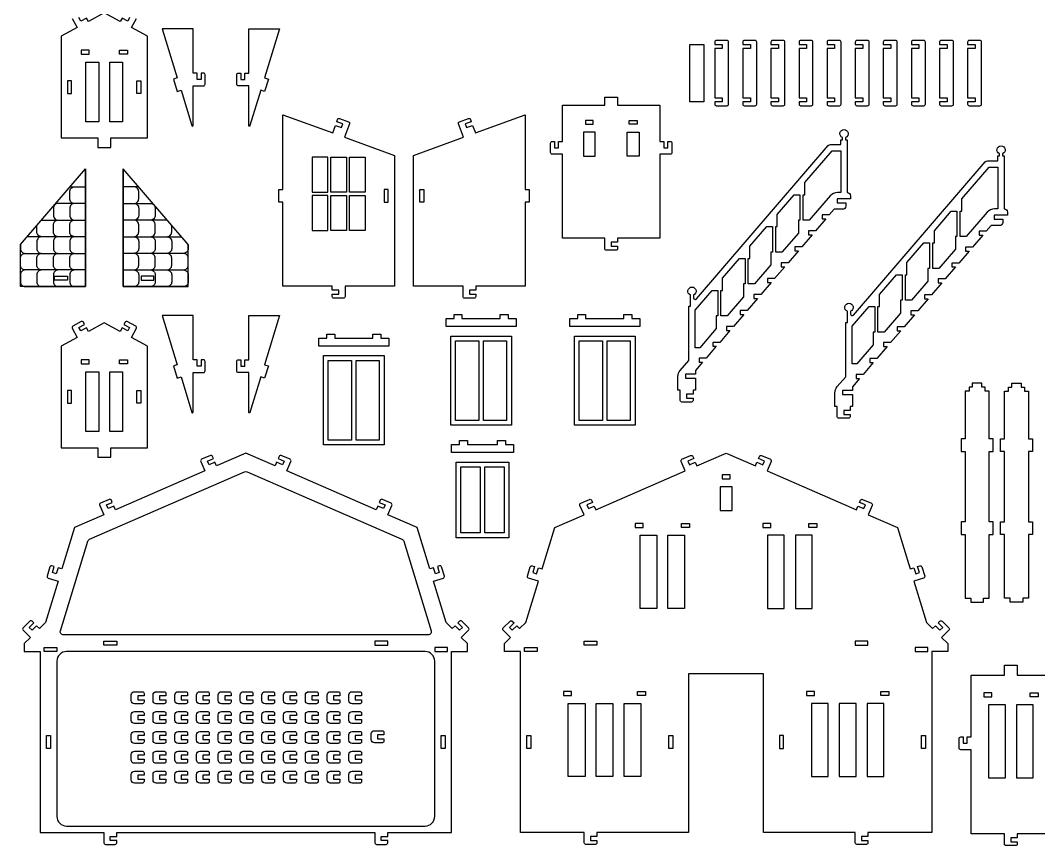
# Model space of a CAD drawing. Extents: x 54.9 to 151.6, y 1985.7 to 2067.1.
# Drawn here: x 54.9 to 118.7, y 1985.7 to 2037.5 of the extents above; entities that cross this region are included whole.
import ezdxf

# ---------------------------------------------------------------- set-up
doc = ezdxf.new("R2010")
doc.units = 0
doc.header["$MEASUREMENT"] = 0
doc.layers.add('LAYER1', color=18, linetype='CONTINUOUS')

msp = doc.modelspace()

# ---------------------------------------------------------------- linework, layer by layer
at = {"layer": 'LAYER1'}
for points in [[(61.713, 2037.658), (61.594, 2037.438), (61.242, 2037.628), (61.123, 2037.408), (60.125, 2037.947), (59.127, 2037.408), (59.008, 2037.628), (58.656, 2037.438), (58.537, 2037.658)], [(58.942, 2020.77), (54.86, 2020.77), (54.86, 2023.407), (58.942, 2028.164), (58.94, 2020.77)], [(58.942, 2020.77), (58.942, 2028.164)], [(61.308, 2020.77), (61.308, 2028.164)], [(61.308, 2020.77), (65.39, 2020.77), (65.39, 2023.407), (61.308, 2028.164), (61.309, 2020.77)], [(57.97, 2027.032), (58.265, 2027.032)], [(62.279, 2027.032), (61.985, 2027.032)], [(57.23, 2025.988), (57.075, 2025.988)], [(57.23, 2025.988), (57.075, 2025.988)], [(63.02, 2025.988), (63.175, 2025.988)], [(63.02, 2025.988), (63.175, 2025.988)], [(56.18, 2024.945), (56.195, 2024.945)], [(56.18, 2024.945), (56.195, 2024.945)], [(64.07, 2024.945), (64.055, 2024.945)], [(64.07, 2024.945), (64.055, 2024.945)], [(56.195, 2023.901), (55.284, 2023.901)], [(56.195, 2023.901), (55.284, 2023.901)], [(64.055, 2023.901), (64.966, 2023.901)], [(64.055, 2023.901), (64.966, 2023.901)]]:
    msp.add_lwpolyline(points, dxfattribs=at)
for points in [[(58.114, 2037.6), (58.423, 2037.028), (57.425, 2036.488), (57.425, 2030.102), (59.725, 2030.102), (59.725, 2029.502), (60.525, 2029.502), (60.525, 2030.102), (62.825, 2030.102), (62.825, 2036.488), (61.827, 2037.028), (62.136, 2037.6, 0.414214)], [(58.942, 2025.988), (58.265, 2025.988, -0.414214), (57.965, 2026.288), (57.965, 2026.732, -0.414214), (58.265, 2027.032), (58.942, 2027.032)], [(61.308, 2025.988), (61.985, 2025.988, 0.414214), (62.285, 2026.288), (62.285, 2026.732, 0.414214), (61.985, 2027.032), (61.308, 2027.032)], [(58.265, 2025.988), (57.23, 2025.988, 0.414214), (56.93, 2025.688), (56.93, 2025.245, 0.414214), (57.23, 2024.945), (58.265, 2024.945)], [(58.265, 2025.988), (57.23, 2025.988, -0.112166), (57.1, 2026.018)], [(58.942, 2025.988), (58.265, 2025.988, 0.414214), (57.965, 2025.688), (57.965, 2025.245, 0.414214), (58.265, 2024.945), (58.941, 2024.945)], [(61.308, 2025.988), (61.985, 2025.988, -0.414214), (62.285, 2025.688), (62.285, 2025.245, -0.414214), (61.985, 2024.945), (61.309, 2024.945)], [(61.985, 2025.988), (63.02, 2025.988, 0.112166), (63.15, 2026.018)], [(61.985, 2025.988), (63.02, 2025.988, -0.414214), (63.32, 2025.688), (63.32, 2025.245, -0.414214), (63.02, 2024.945), (61.985, 2024.945)], [(57.23, 2023.901), (56.195, 2023.901, -0.414214), (55.895, 2024.201), (55.895, 2024.613)], [(56.179, 2024.944, -0.013073), (56.195, 2024.945), (57.23, 2024.945)], [(56.18, 2024.945, 0.012511), (56.195, 2024.945), (57.23, 2024.945)], [(58.265, 2023.901), (57.23, 2023.901, -0.414214), (56.93, 2024.201), (56.93, 2024.645, -0.414214), (57.23, 2024.945), (58.265, 2024.945)], [(58.941, 2023.901), (58.265, 2023.901, -0.414214), (57.965, 2024.201), (57.965, 2024.645, -0.414214), (58.265, 2024.945), (58.941, 2024.945)], [(61.309, 2023.901), (61.985, 2023.901, 0.414214), (62.285, 2024.201), (62.285, 2024.645, 0.414214), (61.985, 2024.945), (61.309, 2024.945)], [(61.985, 2023.901), (63.02, 2023.901, 0.414214), (63.32, 2024.201), (63.32, 2024.645, 0.414214), (63.02, 2024.945), (61.985, 2024.945)], [(64.071, 2024.944, 0.013073), (64.055, 2024.945), (63.02, 2024.945)], [(64.07, 2024.945, -0.012511), (64.055, 2024.945), (63.02, 2024.945)], [(63.02, 2023.901), (64.055, 2023.901, 0.414214), (64.355, 2024.201), (64.355, 2024.613)], [(57.23, 2023.901), (56.195, 2023.901, 0.414214), (55.895, 2023.601), (55.895, 2023.157, 0.414214), (56.195, 2022.857), (57.23, 2022.857)], [(58.265, 2023.901), (57.23, 2023.901, 0.414214), (56.93, 2023.601), (56.93, 2023.157, 0.414214), (57.23, 2022.857), (58.265, 2022.857)], [(58.941, 2023.901), (58.265, 2023.901, 0.414214), (57.965, 2023.601), (57.965, 2023.157, 0.414214), (58.265, 2022.857), (58.941, 2022.857)], [(61.309, 2023.901), (61.985, 2023.901, -0.414214), (62.285, 2023.601), (62.285, 2023.157, -0.414214), (61.985, 2022.857), (61.309, 2022.857)], [(61.985, 2023.901), (63.02, 2023.901, -0.414214), (63.32, 2023.601), (63.32, 2023.157, -0.414214), (63.02, 2022.857), (61.985, 2022.857)], [(63.02, 2023.901), (64.055, 2023.901, -0.414214), (64.355, 2023.601), (64.355, 2023.157, -0.414214), (64.055, 2022.857), (63.02, 2022.857)], [(54.86, 2023.407), (54.86, 2023.157, 0.414214), (55.16, 2022.857), (56.195, 2022.857)], [(65.39, 2023.407), (65.39, 2023.157, -0.414214), (65.09, 2022.857), (64.055, 2022.857)], [(56.195, 2021.814), (55.16, 2021.814, -0.414214), (54.86, 2022.114), (54.86, 2022.557, -0.414214), (55.16, 2022.857), (56.195, 2022.857)], [(56.326, 2021.814), (56.195, 2021.814, -0.414214), (55.895, 2022.114), (55.895, 2022.557, -0.414214), (56.195, 2022.857), (57.23, 2022.857)], [(58.265, 2021.814), (57.23, 2021.814, -0.414214), (56.93, 2022.114), (56.93, 2022.557, -0.414214), (57.23, 2022.857), (58.265, 2022.857)], [(58.941, 2021.814), (58.265, 2021.814, -0.414214), (57.965, 2022.114), (57.965, 2022.557, -0.414214), (58.265, 2022.857), (58.941, 2022.857)], [(61.309, 2021.814), (61.985, 2021.814, 0.414214), (62.285, 2022.114), (62.285, 2022.557, 0.414214), (61.985, 2022.857), (61.309, 2022.857)], [(61.985, 2021.814), (63.02, 2021.814, 0.414214), (63.32, 2022.114), (63.32, 2022.557, 0.414214), (63.02, 2022.857), (61.985, 2022.857)], [(63.924, 2021.814), (64.055, 2021.814, 0.414214), (64.355, 2022.114), (64.355, 2022.557, 0.414214), (64.055, 2022.857), (63.02, 2022.857)], [(64.055, 2021.814), (65.09, 2021.814, 0.414214), (65.39, 2022.114), (65.39, 2022.557, 0.414214), (65.09, 2022.857), (64.055, 2022.857)], [(56.195, 2021.814), (55.16, 2021.814, 0.414214), (54.86, 2021.514), (54.86, 2021.07, 0.414214), (55.16, 2020.77), (56.195, 2020.77)], [(57.23, 2021.814), (56.195, 2021.814, 0.414214), (55.895, 2021.514), (55.895, 2021.07, 0.414214), (56.195, 2020.77), (57.23, 2020.77)], [(58.265, 2021.814), (57.23, 2021.814, 0.414214), (56.93, 2021.514), (56.93, 2021.07, 0.414214), (57.23, 2020.77), (58.265, 2020.77)], [(58.941, 2021.814), (58.265, 2021.814, 0.414214), (57.965, 2021.514), (57.965, 2021.07, 0.414214), (58.265, 2020.77), (58.94, 2020.77)], [(61.309, 2021.814), (61.985, 2021.814, -0.414214), (62.285, 2021.514), (62.285, 2021.07, -0.414214), (61.985, 2020.77), (61.309, 2020.77)], [(61.985, 2021.814), (63.02, 2021.814, -0.414214), (63.32, 2021.514), (63.32, 2021.07, -0.414214), (63.02, 2020.77), (61.985, 2020.77)], [(63.02, 2021.814), (64.055, 2021.814, -0.414214), (64.355, 2021.514), (64.355, 2021.07, -0.414214), (64.055, 2020.77), (63.02, 2020.77)], [(64.055, 2021.814), (65.09, 2021.814, -0.414214), (65.39, 2021.514), (65.39, 2021.07, -0.414214), (65.09, 2020.77), (64.055, 2020.77)], [(119.5, 1986.426), (117.4, 1986.426), (117.4, 1986.176), (117, 1986.176), (117, 1985.926), (117.4, 1985.926), (117.4, 1985.776, -0.414214), (117.3, 1985.676), (116.7, 1985.676, -0.414214), (116.6, 1985.776), (116.6, 1986.426), (114.5, 1986.426), (114.5, 1991.701), (113.85, 1991.701, -0.414214), (113.75, 1991.801), (113.75, 1992.401, -0.414214), (113.85, 1992.501), (114, 1992.501), (114, 1992.101), (114.25, 1992.101), (114.25, 1992.501), (114.5, 1992.501), (114.5, 1996.376), (116.6, 1996.376), (116.6, 1997.001), (117.4, 1997.001), (117.4, 1996.376), (119.5, 1996.376)]]:
    msp.add_lwpolyline(points, format="xyb", dxfattribs=at)
for points in [[(63.759, 2036.948), (64.703, 2033.867), (64.464, 2033.794), (64.699, 2033.029), (64.938, 2033.102), (65.621, 2030.875, 0.861326), (65.699, 2030.887), (65.699, 2033.377), (66.349, 2033.377, 0.414214), (66.449, 2033.477), (66.449, 2034.077, 0.414214), (66.349, 2034.177), (66.199, 2034.177), (66.199, 2033.777), (65.949, 2033.777), (65.949, 2034.177), (65.699, 2034.177), (65.699, 2036.948)], [(71.124, 2036.948), (70.179, 2033.867), (70.418, 2033.794), (70.184, 2033.029), (69.945, 2033.102), (69.262, 2030.875, -0.861326), (69.184, 2030.887), (69.184, 2033.377), (68.534, 2033.377, -0.414214), (68.434, 2033.477), (68.434, 2034.077, -0.414214), (68.534, 2034.177), (68.684, 2034.177), (68.684, 2033.777), (68.934, 2033.777), (68.934, 2034.177), (69.184, 2034.177), (69.184, 2036.948)], [(99.291, 2036.123, 0.414214), (99.191, 2036.223), (98.517, 2036.223, 0.414214), (98.417, 2036.123), (98.417, 2035.973), (98.891, 2035.973), (98.891, 2035.723), (98.417, 2035.723), (98.417, 2032.623), (98.891, 2032.623), (98.891, 2032.373), (98.417, 2032.373), (98.417, 2032.223, 0.414214), (98.517, 2032.123), (99.191, 2032.123, 0.414214), (99.291, 2032.223)], [(101.054, 2036.123, 0.414214), (100.954, 2036.223), (100.28, 2036.223, 0.414214), (100.18, 2036.123), (100.18, 2035.973), (100.654, 2035.973), (100.654, 2035.723), (100.18, 2035.723), (100.18, 2032.623), (100.654, 2032.623), (100.654, 2032.373), (100.18, 2032.373), (100.18, 2032.223, 0.414214), (100.28, 2032.123), (100.954, 2032.123, 0.414214), (101.054, 2032.223)], [(102.817, 2036.123, 0.414214), (102.717, 2036.223), (102.044, 2036.223, 0.414214), (101.944, 2036.123), (101.944, 2035.973), (102.417, 2035.973), (102.417, 2035.723), (101.944, 2035.723), (101.944, 2032.623), (102.417, 2032.623), (102.417, 2032.373), (101.944, 2032.373), (101.944, 2032.223, 0.414214), (102.044, 2032.123), (102.717, 2032.123, 0.414214), (102.817, 2032.223)], [(104.58, 2036.123, 0.414214), (104.48, 2036.223), (103.807, 2036.223, 0.414214), (103.707, 2036.123), (103.707, 2035.973), (104.18, 2035.973), (104.18, 2035.723), (103.707, 2035.723), (103.707, 2032.623), (104.18, 2032.623), (104.18, 2032.373), (103.707, 2032.373), (103.707, 2032.223, 0.414214), (103.807, 2032.123), (104.48, 2032.123, 0.414214), (104.58, 2032.223)], [(106.343, 2036.123, 0.414214), (106.243, 2036.223), (105.57, 2036.223, 0.414214), (105.47, 2036.123), (105.47, 2035.973), (105.943, 2035.973), (105.943, 2035.723), (105.47, 2035.723), (105.47, 2032.623), (105.943, 2032.623), (105.943, 2032.373), (105.47, 2032.373), (105.47, 2032.223, 0.414214), (105.57, 2032.123), (106.243, 2032.123, 0.414214), (106.343, 2032.223)], [(108.106, 2036.123, 0.414214), (108.006, 2036.223), (107.333, 2036.223, 0.414214), (107.233, 2036.123), (107.233, 2035.973), (107.706, 2035.973), (107.706, 2035.723), (107.233, 2035.723), (107.233, 2032.623), (107.706, 2032.623), (107.706, 2032.373), (107.233, 2032.373), (107.233, 2032.223, 0.414214), (107.333, 2032.123), (108.006, 2032.123, 0.414214), (108.106, 2032.223)], [(109.869, 2036.123, 0.414214), (109.769, 2036.223), (109.096, 2036.223, 0.414214), (108.996, 2036.123), (108.996, 2035.973), (109.469, 2035.973), (109.469, 2035.723), (108.996, 2035.723), (108.996, 2032.623), (109.469, 2032.623), (109.469, 2032.373), (108.996, 2032.373), (108.996, 2032.223, 0.414214), (109.096, 2032.123), (109.769, 2032.123, 0.414214), (109.869, 2032.223)], [(111.632, 2036.123, 0.414214), (111.532, 2036.223), (110.859, 2036.223, 0.414214), (110.759, 2036.123), (110.759, 2035.973), (111.232, 2035.973), (111.232, 2035.723), (110.759, 2035.723), (110.759, 2032.623), (111.232, 2032.623), (111.232, 2032.373), (110.759, 2032.373), (110.759, 2032.223, 0.414214), (110.859, 2032.123), (111.532, 2032.123, 0.414214), (111.632, 2032.223)], [(113.396, 2036.123, 0.414214), (113.296, 2036.223), (112.622, 2036.223, 0.414214), (112.522, 2036.123), (112.522, 2035.973), (112.996, 2035.973), (112.996, 2035.723), (112.522, 2035.723), (112.522, 2032.623), (112.996, 2032.623), (112.996, 2032.373), (112.522, 2032.373), (112.522, 2032.223, 0.414214), (112.622, 2032.123), (113.296, 2032.123, 0.414214), (113.396, 2032.223)], [(115.159, 2036.123, 0.414214), (115.059, 2036.223), (114.385, 2036.223, 0.414214), (114.285, 2036.123), (114.285, 2035.973), (114.759, 2035.973), (114.759, 2035.723), (114.285, 2035.723), (114.285, 2032.623), (114.759, 2032.623), (114.759, 2032.373), (114.285, 2032.373), (114.285, 2032.223, 0.414214), (114.385, 2032.123), (115.059, 2032.123, 0.414214), (115.159, 2032.223)], [(94.977, 2029.883), (95.227, 2029.883), (95.227, 2029.483), (95.477, 2029.483), (95.477, 2029.883), (95.627, 2029.883, -0.414214), (95.727, 2029.783), (95.727, 2029.183, -0.414214), (95.627, 2029.083), (94.977, 2029.083), (94.977, 2023.808), (92.327, 2023.808), (92.327, 2023.558), (91.927, 2023.558), (91.927, 2023.308), (92.327, 2023.308), (92.327, 2023.158, -0.414214), (92.227, 2023.058), (91.627, 2023.058, -0.414214), (91.527, 2023.158), (91.527, 2023.808), (88.877, 2023.808), (88.877, 2029.083), (88.227, 2029.083, -0.414214), (88.127, 2029.183), (88.127, 2029.783, -0.414214), (88.227, 2029.883), (88.377, 2029.883), (88.377, 2029.483), (88.627, 2029.483), (88.627, 2029.883), (88.877, 2029.883), (88.877, 2032.171), (91.527, 2032.171), (91.527, 2032.671), (92.327, 2032.671), (92.327, 2032.171), (94.977, 2032.171)], [(74.428, 2020.792), (71.328, 2020.792), (71.328, 2026.067), (71.078, 2026.067), (71.078, 2026.867), (71.328, 2026.867), (71.328, 2031.557), (74.452, 2030.42), (74.623, 2030.89), (74.999, 2030.753), (75.084, 2030.988), (74.709, 2031.124), (74.76, 2031.265, -0.414214), (74.888, 2031.325), (75.452, 2031.12, -0.414214), (75.512, 2030.992), (75.204, 2030.146), (78.328, 2029.009), (78.328, 2020.792), (75.228, 2020.792), (75.228, 2020.142, -0.414214), (75.128, 2020.042), (74.528, 2020.042, -0.414214), (74.428, 2020.142), (74.428, 2020.292), (74.828, 2020.292), (74.828, 2020.542), (74.428, 2020.542)], [(83.428, 2020.792), (83.428, 2020.542), (83.028, 2020.542), (83.028, 2020.292), (83.428, 2020.292), (83.428, 2020.142, -0.414214), (83.328, 2020.042), (82.728, 2020.042, -0.414214), (82.628, 2020.142), (82.628, 2020.792), (79.528, 2020.792), (79.528, 2029.009), (82.652, 2030.146), (82.344, 2030.992, -0.414214), (82.404, 2031.12), (82.968, 2031.325, -0.414214), (83.096, 2031.265), (83.147, 2031.124), (82.771, 2030.988), (82.857, 2030.753), (83.233, 2030.89), (83.404, 2030.42), (86.528, 2031.557), (86.528, 2026.867), (86.778, 2026.867), (86.778, 2026.067), (86.528, 2026.067), (86.528, 2020.792)], [(106.336, 2029.693), (106.336, 2029.993), (106.431, 2029.993), (106.431, 2030.131, -0.819804), (106.531, 2030.631, -0.819804), (106.631, 2030.131), (106.631, 2029.993), (106.736, 2029.993), (106.736, 2026.672, -0.414214), (106.936, 2026.472), (106.936, 2026.272), (106.095, 2026.272), (106.095, 2026.022), (106.636, 2026.022), (106.636, 2025.822, -0.414214), (106.436, 2025.622), (105.906, 2025.622), (105.605, 2025.272), (105.168, 2025.272), (105.168, 2025.022), (105.39, 2025.022), (104.746, 2024.272), (104.309, 2024.272), (104.309, 2024.022), (104.531, 2024.022), (103.887, 2023.272), (103.45, 2023.272), (103.45, 2023.022), (103.672, 2023.022), (103.028, 2022.272), (102.591, 2022.272), (102.591, 2022.022), (102.813, 2022.022), (102.169, 2021.272), (101.732, 2021.272), (101.732, 2021.022), (101.954, 2021.022), (101.31, 2020.272), (100.873, 2020.272), (100.873, 2020.022), (101.095, 2020.022), (100.451, 2019.272), (100.014, 2019.272), (100.014, 2019.022), (100.236, 2019.022), (99.592, 2018.272), (99.155, 2018.272), (99.155, 2018.022), (99.377, 2018.022), (98.732, 2017.272), (98.295, 2017.272), (98.295, 2017.022), (98.518, 2017.022), (97.873, 2016.272), (97.436, 2016.272), (97.436, 2016.022), (97.659, 2016.022), (97.215, 2015.506), (97.215, 2015.272), (96.577, 2015.272), (96.577, 2015.022), (97.203, 2015.022), (97.203, 2014.272), (97.058, 2014.272), (97.058, 2014.022), (96.658, 2014.022), (96.658, 2013.772), (97.058, 2013.772), (97.058, 2013.622, -0.414214), (96.958, 2013.522), (96.358, 2013.522, -0.414214), (96.258, 2013.622), (96.258, 2014.272), (96.112, 2014.272), (96.112, 2015.122, -0.179323), (96.257, 2015.513), (96.791, 2016.135), (96.791, 2019.535), (96.891, 2019.535), (96.891, 2020.242, -0.819804), (96.991, 2020.742, -0.819804), (97.091, 2020.242), (97.091, 2020.068, 0.695888), (97.267, 2020.003), (105.532, 2029.624, -0.21865), (105.684, 2029.693)], [(116.186, 2028.673), (116.186, 2028.973), (116.282, 2028.973), (116.282, 2029.111, -0.819804), (116.382, 2029.611, -0.819804), (116.482, 2029.111), (116.482, 2028.973), (116.586, 2028.973), (116.586, 2025.652, -0.414214), (116.786, 2025.452), (116.786, 2025.252), (115.945, 2025.252), (115.945, 2025.002), (116.486, 2025.002), (116.486, 2024.802, -0.414214), (116.286, 2024.602), (115.756, 2024.602), (115.455, 2024.252), (115.018, 2024.252), (115.018, 2024.002), (115.241, 2024.002), (114.596, 2023.252), (114.159, 2023.252), (114.159, 2023.002), (114.382, 2023.002), (113.737, 2022.252), (113.3, 2022.252), (113.3, 2022.002), (113.522, 2022.002), (112.878, 2021.252), (112.441, 2021.252), (112.441, 2021.002), (112.663, 2021.002), (112.019, 2020.252), (111.582, 2020.252), (111.582, 2020.002), (111.804, 2020.002), (111.16, 2019.252), (110.723, 2019.252), (110.723, 2019.002), (110.945, 2019.002), (110.301, 2018.252), (109.864, 2018.252), (109.864, 2018.002), (110.086, 2018.002), (109.442, 2017.252), (109.005, 2017.252), (109.005, 2017.002), (109.227, 2017.002), (108.583, 2016.252), (108.146, 2016.252), (108.146, 2016.002), (108.368, 2016.002), (107.724, 2015.252), (107.287, 2015.252), (107.287, 2015.002), (107.509, 2015.002), (107.065, 2014.485), (107.065, 2014.252), (106.427, 2014.252), (106.427, 2014.002), (107.054, 2014.002), (107.054, 2013.252), (106.908, 2013.252), (106.908, 2013.002), (106.508, 2013.002), (106.508, 2012.752), (106.908, 2012.752), (106.908, 2012.602, -0.414214), (106.808, 2012.502), (106.208, 2012.502, -0.414214), (106.108, 2012.602), (106.108, 2013.252), (105.962, 2013.252), (105.962, 2014.101, -0.179323), (106.107, 2014.492), (106.641, 2015.114), (106.641, 2018.514), (106.741, 2018.514), (106.741, 2019.221, -0.819804), (106.841, 2019.721, -0.819804), (106.941, 2019.221), (106.941, 2019.047, 0.695888), (107.117, 2018.982), (115.382, 2028.603, -0.21865), (115.534, 2028.673)], [(104.351, 2024.935), (103.964, 2024.935), (103.964, 2026.535), (104.064, 2026.535), (104.064, 2027.3), (105.776, 2029.293), (106.336, 2029.293), (106.336, 2026.672), (106.119, 2026.672, 0.21865), (105.664, 2026.463)], [(114.201, 2023.914), (113.814, 2023.914), (113.814, 2025.514), (113.914, 2025.514), (113.914, 2026.28), (115.626, 2028.273), (116.186, 2028.273), (116.186, 2025.652), (115.969, 2025.652, 0.21865), (115.514, 2025.443)], [(61.123, 2017.962), (60.125, 2018.501), (59.127, 2017.962), (59.008, 2018.181), (58.656, 2017.991), (58.537, 2018.211), (58.889, 2018.401), (58.818, 2018.533, 0.414214), (58.683, 2018.574), (58.155, 2018.289, 0.414214), (58.114, 2018.153), (58.423, 2017.581), (57.425, 2017.042), (57.425, 2010.655), (59.725, 2010.655), (59.725, 2010.055), (60.525, 2010.055), (60.525, 2010.655), (62.825, 2010.655), (62.825, 2017.042), (61.827, 2017.581), (62.136, 2018.153, 0.414214), (62.095, 2018.289), (61.567, 2018.574, 0.414214), (61.432, 2018.533), (61.361, 2018.401), (61.713, 2018.211), (61.594, 2017.991), (61.242, 2018.181), (61.123, 2017.961)], [(63.759, 2018.948), (64.703, 2015.867), (64.464, 2015.794), (64.699, 2015.029), (64.938, 2015.102), (65.621, 2012.875, 0.861326), (65.699, 2012.887), (65.699, 2015.377), (66.349, 2015.377, 0.414214), (66.449, 2015.477), (66.449, 2016.077, 0.414214), (66.349, 2016.177), (66.199, 2016.177), (66.199, 2015.777), (65.949, 2015.777), (65.949, 2016.177), (65.699, 2016.177), (65.699, 2018.948)], [(71.124, 2018.948), (70.179, 2015.867), (70.418, 2015.794), (70.184, 2015.029), (69.945, 2015.102), (69.262, 2012.875, -0.861326), (69.184, 2012.887), (69.184, 2015.377), (68.534, 2015.377, -0.414214), (68.434, 2015.477), (68.434, 2016.077, -0.414214), (68.534, 2016.177), (68.684, 2016.177), (68.684, 2015.777), (68.934, 2015.777), (68.934, 2016.177), (69.184, 2016.177), (69.184, 2018.948)], [(56.103, 1986.509), (60.103, 1986.509), (60.103, 1985.859, 0.414214), (60.203, 1985.759), (60.803, 1985.759, 0.414214), (60.903, 1985.859), (60.903, 1986.009), (60.503, 1986.009), (60.503, 1986.259), (60.903, 1986.259), (60.903, 1986.509), (77.103, 1986.509), (77.103, 1985.859, 0.414214), (77.203, 1985.759), (77.803, 1985.759, 0.414214), (77.903, 1985.859), (77.903, 1986.009), (77.503, 1986.009), (77.503, 1986.259), (77.903, 1986.259), (77.903, 1986.509), (81.903, 1986.509), (81.903, 1997.859), (82.903, 1997.859), (82.903, 1998.359), (82.519, 1998.743), (82.979, 1999.202, 0.414214), (82.979, 1999.344), (82.555, 1999.768, 0.414214), (82.413, 1999.768), (82.307, 1999.662), (82.59, 1999.379), (82.413, 1999.202), (82.13, 1999.485), (81.953, 1999.308), (81.57, 1999.692), (80.775, 2002.286), (81.396, 2002.477, 0.414214), (81.462, 2002.602), (81.286, 2003.175, 0.414214), (81.162, 2003.242), (81.018, 2003.198), (81.135, 2002.815), (80.896, 2002.742), (80.779, 2003.125), (80.54, 2003.051), (79.745, 2005.646), (77.911, 2006.443), (78.17, 2007.04, 0.414214), (78.118, 2007.171), (77.568, 2007.41, 0.414214), (77.436, 2007.359), (77.376, 2007.221), (77.743, 2007.062), (77.644, 2006.832), (77.277, 2006.992), (77.177, 2006.763), (71.57, 2009.201), (71.83, 2009.797, 0.414214), (71.778, 2009.929), (71.228, 2010.168, 0.414214), (71.096, 2010.116), (71.036, 2009.979), (71.403, 2009.819), (71.303, 2009.59), (70.936, 2009.749), (70.837, 2009.52), (69.003, 2010.318), (67.169, 2009.52), (67.069, 2009.749), (66.702, 2009.59), (66.602, 2009.819), (66.969, 2009.979), (66.909, 2010.116, 0.414214), (66.778, 2010.168), (66.228, 2009.929, 0.414214), (66.176, 2009.797), (66.435, 2009.201), (60.828, 2006.763), (60.729, 2006.992), (60.362, 2006.832), (60.262, 2007.062), (60.629, 2007.221), (60.569, 2007.359, 0.414214), (60.437, 2007.41), (59.887, 2007.171, 0.414214), (59.835, 2007.04), (60.095, 2006.443), (58.261, 2005.646), (57.465, 2003.051), (57.226, 2003.125), (57.109, 2002.742), (56.87, 2002.815), (56.987, 2003.198), (56.844, 2003.242, 0.414214), (56.719, 2003.175), (56.543, 2002.602, 0.414214), (56.609, 2002.477), (57.231, 2002.286), (56.435, 1999.692), (56.052, 1999.308), (55.875, 1999.485), (55.592, 1999.202), (55.415, 1999.379), (55.698, 1999.662), (55.592, 1999.768, 0.414214), (55.451, 1999.768), (55.027, 1999.344, 0.414214), (55.027, 1999.202), (55.486, 1998.743), (55.103, 1998.359), (55.103, 1997.859), (56.103, 1997.859)], [(112.033, 1986.509), (108.033, 1986.509), (108.033, 1986.259), (107.633, 1986.259), (107.633, 1986.009), (108.033, 1986.009), (108.033, 1985.859, -0.414214), (107.933, 1985.759), (107.333, 1985.759, -0.414214), (107.233, 1985.859), (107.233, 1986.509), (101.483, 1986.509), (101.483, 1996.459), (96.783, 1996.459), (96.783, 1986.509), (91.033, 1986.509), (91.033, 1986.259), (90.633, 1986.259), (90.633, 1986.009), (91.033, 1986.009), (91.033, 1985.859, -0.414214), (90.933, 1985.759), (90.333, 1985.759, -0.414214), (90.233, 1985.859), (90.233, 1986.509), (86.233, 1986.509), (86.233, 1997.859), (85.233, 1997.859), (85.233, 1998.359), (85.616, 1998.743), (85.157, 1999.202, -0.414214), (85.157, 1999.344), (85.581, 1999.768, -0.414214), (85.722, 1999.768), (85.828, 1999.662), (85.546, 1999.379), (85.722, 1999.202), (86.005, 1999.485), (86.182, 1999.308), (86.566, 1999.692), (87.361, 2002.286), (86.739, 2002.477, -0.414214), (86.673, 2002.602), (86.849, 2003.175, -0.414214), (86.974, 2003.242), (87.117, 2003.198), (87, 2002.815), (87.239, 2002.742), (87.356, 2003.125), (87.595, 2003.051), (88.391, 2005.646), (90.225, 2006.443), (89.966, 2007.04, -0.414214), (90.017, 2007.171), (90.568, 2007.41, -0.414214), (90.699, 2007.359), (90.759, 2007.221), (90.392, 2007.062), (90.492, 2006.832), (90.859, 2006.992), (90.958, 2006.763), (96.565, 2009.201), (96.306, 2009.797, -0.414214), (96.358, 2009.929), (96.908, 2010.168, -0.414214), (97.04, 2010.116), (97.099, 2009.979), (96.733, 2009.819), (96.832, 2009.59), (97.199, 2009.749), (97.299, 2009.52), (99.133, 2010.318), (100.967, 2009.52), (101.067, 2009.749), (101.433, 2009.59), (101.533, 2009.819), (101.166, 2009.979), (101.226, 2010.116, -0.414214), (101.358, 2010.168), (101.908, 2009.929, -0.414214), (101.96, 2009.797), (101.7, 2009.201), (107.307, 2006.763), (107.407, 2006.992), (107.774, 2006.832), (107.873, 2007.062), (107.507, 2007.221), (107.566, 2007.359, -0.414214), (107.698, 2007.41), (108.248, 2007.171, -0.414214), (108.3, 2007.04), (108.041, 2006.443), (109.875, 2005.646), (110.67, 2003.051), (110.909, 2003.125), (111.027, 2002.742), (111.266, 2002.815), (111.148, 2003.198), (111.292, 2003.242, -0.414214), (111.417, 2003.175), (111.592, 2002.602, -0.414214), (111.526, 2002.477), (110.905, 2002.286), (111.7, 1999.692), (112.084, 1999.308), (112.26, 1999.485), (112.543, 1999.202), (112.72, 1999.379), (112.437, 1999.662), (112.543, 1999.768, -0.414214), (112.685, 1999.768), (113.109, 1999.344, -0.414214), (113.109, 1999.202), (112.649, 1998.743), (113.033, 1998.359), (113.033, 1997.859), (112.033, 1997.859)], [(80.441, 1998.909), (57.564, 1998.909, -0.504278), (57.373, 1999.168), (59.096, 2004.788, -0.219181), (59.207, 2004.912), (68.923, 2009.138, -0.208056), (69.082, 2009.138), (78.798, 2004.912, -0.219181), (78.91, 2004.788), (80.632, 1999.168, -0.504278)], [(80.253, 1997.859), (57.753, 1997.859, 0.414214), (57.153, 1997.259), (57.153, 1987.509, 0.414214), (57.753, 1986.909), (80.253, 1986.909, 0.414214), (80.853, 1987.509), (80.853, 1997.259, 0.414214)], [(62.519, 1994.588), (62.019, 1994.588, -0.414214), (61.819, 1994.788), (61.819, 1995.138, -0.414214), (62.019, 1995.338), (62.519, 1995.338, -0.414214), (62.619, 1995.238), (62.619, 1995.088), (62.219, 1995.088), (62.219, 1994.838), (62.619, 1994.838), (62.619, 1994.688, -0.414214)], [(63.884, 1994.588), (63.384, 1994.588, -0.414214), (63.184, 1994.788), (63.184, 1995.138, -0.414214), (63.384, 1995.338), (63.884, 1995.338, -0.414214), (63.984, 1995.238), (63.984, 1995.088), (63.584, 1995.088), (63.584, 1994.838), (63.984, 1994.838), (63.984, 1994.688, -0.414214)], [(65.249, 1994.588), (64.749, 1994.588, -0.414214), (64.549, 1994.788), (64.549, 1995.138, -0.414214), (64.749, 1995.338), (65.249, 1995.338, -0.414214), (65.349, 1995.238), (65.349, 1995.088), (64.949, 1995.088), (64.949, 1994.838), (65.349, 1994.838), (65.349, 1994.688, -0.414214)], [(66.614, 1994.588), (66.114, 1994.588, -0.414214), (65.914, 1994.788), (65.914, 1995.138, -0.414214), (66.114, 1995.338), (66.614, 1995.338, -0.414214), (66.714, 1995.238), (66.714, 1995.088), (66.314, 1995.088), (66.314, 1994.838), (66.714, 1994.838), (66.714, 1994.688, -0.414214)], [(67.979, 1994.588), (67.479, 1994.588, -0.414214), (67.279, 1994.788), (67.279, 1995.138, -0.414214), (67.479, 1995.338), (67.979, 1995.338, -0.414214), (68.079, 1995.238), (68.079, 1995.088), (67.679, 1995.088), (67.679, 1994.838), (68.079, 1994.838), (68.079, 1994.688, -0.414214)], [(69.344, 1994.588), (68.844, 1994.588, -0.414214), (68.644, 1994.788), (68.644, 1995.138, -0.414214), (68.844, 1995.338), (69.344, 1995.338, -0.414214), (69.444, 1995.238), (69.444, 1995.088), (69.044, 1995.088), (69.044, 1994.838), (69.444, 1994.838), (69.444, 1994.688, -0.414214)], [(70.709, 1994.588), (70.209, 1994.588, -0.414214), (70.009, 1994.788), (70.009, 1995.138, -0.414214), (70.209, 1995.338), (70.709, 1995.338, -0.414214), (70.809, 1995.238), (70.809, 1995.088), (70.409, 1995.088), (70.409, 1994.838), (70.809, 1994.838), (70.809, 1994.688, -0.414214)], [(72.074, 1994.588), (71.574, 1994.588, -0.414214), (71.374, 1994.788), (71.374, 1995.138, -0.414214), (71.574, 1995.338), (72.074, 1995.338, -0.414214), (72.174, 1995.238), (72.174, 1995.088), (71.774, 1995.088), (71.774, 1994.838), (72.174, 1994.838), (72.174, 1994.688, -0.414214)], [(73.439, 1994.588), (72.939, 1994.588, -0.414214), (72.739, 1994.788), (72.739, 1995.138, -0.414214), (72.939, 1995.338), (73.439, 1995.338, -0.414214), (73.539, 1995.238), (73.539, 1995.088), (73.139, 1995.088), (73.139, 1994.838), (73.539, 1994.838), (73.539, 1994.688, -0.414214)], [(74.804, 1994.588), (74.304, 1994.588, -0.414214), (74.104, 1994.788), (74.104, 1995.138, -0.414214), (74.304, 1995.338), (74.804, 1995.338, -0.414214), (74.904, 1995.238), (74.904, 1995.088), (74.504, 1995.088), (74.504, 1994.838), (74.904, 1994.838), (74.904, 1994.688, -0.414214)], [(76.169, 1994.588), (75.669, 1994.588, -0.414214), (75.469, 1994.788), (75.469, 1995.138, -0.414214), (75.669, 1995.338), (76.169, 1995.338, -0.414214), (76.269, 1995.238), (76.269, 1995.088), (75.869, 1995.088), (75.869, 1994.838), (76.269, 1994.838), (76.269, 1994.688, -0.414214)], [(62.519, 1993.341), (62.019, 1993.341, -0.414214), (61.819, 1993.541), (61.819, 1993.891, -0.414214), (62.019, 1994.091), (62.519, 1994.091, -0.414214), (62.619, 1993.991), (62.619, 1993.841), (62.219, 1993.841), (62.219, 1993.591), (62.619, 1993.591), (62.619, 1993.441, -0.414214)], [(63.884, 1993.341), (63.384, 1993.341, -0.414214), (63.184, 1993.541), (63.184, 1993.891, -0.414214), (63.384, 1994.091), (63.884, 1994.091, -0.414214), (63.984, 1993.991), (63.984, 1993.841), (63.584, 1993.841), (63.584, 1993.591), (63.984, 1993.591), (63.984, 1993.441, -0.414214)], [(65.249, 1993.341), (64.749, 1993.341, -0.414214), (64.549, 1993.541), (64.549, 1993.891, -0.414214), (64.749, 1994.091), (65.249, 1994.091, -0.414214), (65.349, 1993.991), (65.349, 1993.841), (64.949, 1993.841), (64.949, 1993.591), (65.349, 1993.591), (65.349, 1993.441, -0.414214)], [(66.614, 1993.341), (66.114, 1993.341, -0.414214), (65.914, 1993.541), (65.914, 1993.891, -0.414214), (66.114, 1994.091), (66.614, 1994.091, -0.414214), (66.714, 1993.991), (66.714, 1993.841), (66.314, 1993.841), (66.314, 1993.591), (66.714, 1993.591), (66.714, 1993.441, -0.414214)], [(67.979, 1993.341), (67.479, 1993.341, -0.414214), (67.279, 1993.541), (67.279, 1993.891, -0.414214), (67.479, 1994.091), (67.979, 1994.091, -0.414214), (68.079, 1993.991), (68.079, 1993.841), (67.679, 1993.841), (67.679, 1993.591), (68.079, 1993.591), (68.079, 1993.441, -0.414214)], [(69.344, 1993.341), (68.844, 1993.341, -0.414214), (68.644, 1993.541), (68.644, 1993.891, -0.414214), (68.844, 1994.091), (69.344, 1994.091, -0.414214), (69.444, 1993.991), (69.444, 1993.841), (69.044, 1993.841), (69.044, 1993.591), (69.444, 1993.591), (69.444, 1993.441, -0.414214)], [(70.709, 1993.341), (70.209, 1993.341, -0.414214), (70.009, 1993.541), (70.009, 1993.891, -0.414214), (70.209, 1994.091), (70.709, 1994.091, -0.414214), (70.809, 1993.991), (70.809, 1993.841), (70.409, 1993.841), (70.409, 1993.591), (70.809, 1993.591), (70.809, 1993.441, -0.414214)], [(72.074, 1993.341), (71.574, 1993.341, -0.414214), (71.374, 1993.541), (71.374, 1993.891, -0.414214), (71.574, 1994.091), (72.074, 1994.091, -0.414214), (72.174, 1993.991), (72.174, 1993.841), (71.774, 1993.841), (71.774, 1993.591), (72.174, 1993.591), (72.174, 1993.441, -0.414214)], [(73.439, 1993.341), (72.939, 1993.341, -0.414214), (72.739, 1993.541), (72.739, 1993.891, -0.414214), (72.939, 1994.091), (73.439, 1994.091, -0.414214), (73.539, 1993.991), (73.539, 1993.841), (73.139, 1993.841), (73.139, 1993.591), (73.539, 1993.591), (73.539, 1993.441, -0.414214)], [(74.804, 1993.341), (74.304, 1993.341, -0.414214), (74.104, 1993.541), (74.104, 1993.891, -0.414214), (74.304, 1994.091), (74.804, 1994.091, -0.414214), (74.904, 1993.991), (74.904, 1993.841), (74.504, 1993.841), (74.504, 1993.591), (74.904, 1993.591), (74.904, 1993.441, -0.414214)], [(76.169, 1993.341), (75.669, 1993.341, -0.414214), (75.469, 1993.541), (75.469, 1993.891, -0.414214), (75.669, 1994.091), (76.169, 1994.091, -0.414214), (76.269, 1993.991), (76.269, 1993.841), (75.869, 1993.841), (75.869, 1993.591), (76.269, 1993.591), (76.269, 1993.441, -0.414214)], [(62.519, 1992.094), (62.019, 1992.094, -0.414214), (61.819, 1992.294), (61.819, 1992.644, -0.414214), (62.019, 1992.844), (62.519, 1992.844, -0.414214), (62.619, 1992.744), (62.619, 1992.594), (62.219, 1992.594), (62.219, 1992.344), (62.619, 1992.344), (62.619, 1992.194, -0.414214)], [(63.884, 1992.094), (63.384, 1992.094, -0.414214), (63.184, 1992.294), (63.184, 1992.644, -0.414214), (63.384, 1992.844), (63.884, 1992.844, -0.414214), (63.984, 1992.744), (63.984, 1992.594), (63.584, 1992.594), (63.584, 1992.344), (63.984, 1992.344), (63.984, 1992.194, -0.414214)], [(65.249, 1992.094), (64.749, 1992.094, -0.414214), (64.549, 1992.294), (64.549, 1992.644, -0.414214), (64.749, 1992.844), (65.249, 1992.844, -0.414214), (65.349, 1992.744), (65.349, 1992.594), (64.949, 1992.594), (64.949, 1992.344), (65.349, 1992.344), (65.349, 1992.194, -0.414214)], [(66.614, 1992.094), (66.114, 1992.094, -0.414214), (65.914, 1992.294), (65.914, 1992.644, -0.414214), (66.114, 1992.844), (66.614, 1992.844, -0.414214), (66.714, 1992.744), (66.714, 1992.594), (66.314, 1992.594), (66.314, 1992.344), (66.714, 1992.344), (66.714, 1992.194, -0.414214)], [(67.979, 1992.094), (67.479, 1992.094, -0.414214), (67.279, 1992.294), (67.279, 1992.644, -0.414214), (67.479, 1992.844), (67.979, 1992.844, -0.414214), (68.079, 1992.744), (68.079, 1992.594), (67.679, 1992.594), (67.679, 1992.344), (68.079, 1992.344), (68.079, 1992.194, -0.414214)], [(69.344, 1992.094), (68.844, 1992.094, -0.414214), (68.644, 1992.294), (68.644, 1992.644, -0.414214), (68.844, 1992.844), (69.344, 1992.844, -0.414214), (69.444, 1992.744), (69.444, 1992.594), (69.044, 1992.594), (69.044, 1992.344), (69.444, 1992.344), (69.444, 1992.194, -0.414214)], [(70.709, 1992.094), (70.209, 1992.094, -0.414214), (70.009, 1992.294), (70.009, 1992.644, -0.414214), (70.209, 1992.844), (70.709, 1992.844, -0.414214), (70.809, 1992.744), (70.809, 1992.594), (70.409, 1992.594), (70.409, 1992.344), (70.809, 1992.344), (70.809, 1992.194, -0.414214)], [(72.074, 1992.094), (71.574, 1992.094, -0.414214), (71.374, 1992.294), (71.374, 1992.644, -0.414214), (71.574, 1992.844), (72.074, 1992.844, -0.414214), (72.174, 1992.744), (72.174, 1992.594), (71.774, 1992.594), (71.774, 1992.344), (72.174, 1992.344), (72.174, 1992.194, -0.414214)], [(73.439, 1992.094), (72.939, 1992.094, -0.414214), (72.739, 1992.294), (72.739, 1992.644, -0.414214), (72.939, 1992.844), (73.439, 1992.844, -0.414214), (73.539, 1992.744), (73.539, 1992.594), (73.139, 1992.594), (73.139, 1992.344), (73.539, 1992.344), (73.539, 1992.194, -0.414214)], [(74.804, 1992.094), (74.304, 1992.094, -0.414214), (74.104, 1992.294), (74.104, 1992.644, -0.414214), (74.304, 1992.844), (74.804, 1992.844, -0.414214), (74.904, 1992.744), (74.904, 1992.594), (74.504, 1992.594), (74.504, 1992.344), (74.904, 1992.344), (74.904, 1992.194, -0.414214)], [(76.169, 1992.094), (75.669, 1992.094, -0.414214), (75.469, 1992.294), (75.469, 1992.644, -0.414214), (75.669, 1992.844), (76.169, 1992.844, -0.414214), (76.269, 1992.744), (76.269, 1992.594), (75.869, 1992.594), (75.869, 1992.344), (76.269, 1992.344), (76.269, 1992.194, -0.414214)], [(77.568, 1992.14), (77.068, 1992.14, -0.414214), (76.868, 1992.34), (76.868, 1992.69, -0.414214), (77.068, 1992.89), (77.568, 1992.89, -0.414214), (77.668, 1992.79), (77.668, 1992.64), (77.268, 1992.64), (77.268, 1992.39), (77.668, 1992.39), (77.668, 1992.24, -0.414214)], [(62.519, 1990.848), (62.019, 1990.848, -0.414214), (61.819, 1991.048), (61.819, 1991.398, -0.414214), (62.019, 1991.598), (62.519, 1991.598, -0.414214), (62.619, 1991.498), (62.619, 1991.348), (62.219, 1991.348), (62.219, 1991.098), (62.619, 1991.098), (62.619, 1990.948, -0.414214)], [(63.884, 1990.848), (63.384, 1990.848, -0.414214), (63.184, 1991.048), (63.184, 1991.398, -0.414214), (63.384, 1991.598), (63.884, 1991.598, -0.414214), (63.984, 1991.498), (63.984, 1991.348), (63.584, 1991.348), (63.584, 1991.098), (63.984, 1991.098), (63.984, 1990.948, -0.414214)], [(65.249, 1990.848), (64.749, 1990.848, -0.414214), (64.549, 1991.048), (64.549, 1991.398, -0.414214), (64.749, 1991.598), (65.249, 1991.598, -0.414214), (65.349, 1991.498), (65.349, 1991.348), (64.949, 1991.348), (64.949, 1991.098), (65.349, 1991.098), (65.349, 1990.948, -0.414214)], [(66.614, 1990.848), (66.114, 1990.848, -0.414214), (65.914, 1991.048), (65.914, 1991.398, -0.414214), (66.114, 1991.598), (66.614, 1991.598, -0.414214), (66.714, 1991.498), (66.714, 1991.348), (66.314, 1991.348), (66.314, 1991.098), (66.714, 1991.098), (66.714, 1990.948, -0.414214)], [(67.979, 1990.848), (67.479, 1990.848, -0.414214), (67.279, 1991.048), (67.279, 1991.398, -0.414214), (67.479, 1991.598), (67.979, 1991.598, -0.414214), (68.079, 1991.498), (68.079, 1991.348), (67.679, 1991.348), (67.679, 1991.098), (68.079, 1991.098), (68.079, 1990.948, -0.414214)], [(69.344, 1990.848), (68.844, 1990.848, -0.414214), (68.644, 1991.048), (68.644, 1991.398, -0.414214), (68.844, 1991.598), (69.344, 1991.598, -0.414214), (69.444, 1991.498), (69.444, 1991.348), (69.044, 1991.348), (69.044, 1991.098), (69.444, 1991.098), (69.444, 1990.948, -0.414214)], [(70.709, 1990.848), (70.209, 1990.848, -0.414214), (70.009, 1991.048), (70.009, 1991.398, -0.414214), (70.209, 1991.598), (70.709, 1991.598, -0.414214), (70.809, 1991.498), (70.809, 1991.348), (70.409, 1991.348), (70.409, 1991.098), (70.809, 1991.098), (70.809, 1990.948, -0.414214)], [(72.074, 1990.848), (71.574, 1990.848, -0.414214), (71.374, 1991.048), (71.374, 1991.398, -0.414214), (71.574, 1991.598), (72.074, 1991.598, -0.414214), (72.174, 1991.498), (72.174, 1991.348), (71.774, 1991.348), (71.774, 1991.098), (72.174, 1991.098), (72.174, 1990.948, -0.414214)], [(73.439, 1990.848), (72.939, 1990.848, -0.414214), (72.739, 1991.048), (72.739, 1991.398, -0.414214), (72.939, 1991.598), (73.439, 1991.598, -0.414214), (73.539, 1991.498), (73.539, 1991.348), (73.139, 1991.348), (73.139, 1991.098), (73.539, 1991.098), (73.539, 1990.948, -0.414214)], [(74.804, 1990.848), (74.304, 1990.848, -0.414214), (74.104, 1991.048), (74.104, 1991.398, -0.414214), (74.304, 1991.598), (74.804, 1991.598, -0.414214), (74.904, 1991.498), (74.904, 1991.348), (74.504, 1991.348), (74.504, 1991.098), (74.904, 1991.098), (74.904, 1990.948, -0.414214)], [(76.169, 1990.848), (75.669, 1990.848, -0.414214), (75.469, 1991.048), (75.469, 1991.398, -0.414214), (75.669, 1991.598), (76.169, 1991.598, -0.414214), (76.269, 1991.498), (76.269, 1991.348), (75.869, 1991.348), (75.869, 1991.098), (76.269, 1991.098), (76.269, 1990.948, -0.414214)], [(62.519, 1989.601), (62.019, 1989.601, -0.414214), (61.819, 1989.801), (61.819, 1990.151, -0.414214), (62.019, 1990.351), (62.519, 1990.351, -0.414214), (62.619, 1990.251), (62.619, 1990.101), (62.219, 1990.101), (62.219, 1989.851), (62.619, 1989.851), (62.619, 1989.701, -0.414214)], [(63.884, 1989.601), (63.384, 1989.601, -0.414214), (63.184, 1989.801), (63.184, 1990.151, -0.414214), (63.384, 1990.351), (63.884, 1990.351, -0.414214), (63.984, 1990.251), (63.984, 1990.101), (63.584, 1990.101), (63.584, 1989.851), (63.984, 1989.851), (63.984, 1989.701, -0.414214)], [(65.249, 1989.601), (64.749, 1989.601, -0.414214), (64.549, 1989.801), (64.549, 1990.151, -0.414214), (64.749, 1990.351), (65.249, 1990.351, -0.414214), (65.349, 1990.251), (65.349, 1990.101), (64.949, 1990.101), (64.949, 1989.851), (65.349, 1989.851), (65.349, 1989.701, -0.414214)], [(66.614, 1989.601), (66.114, 1989.601, -0.414214), (65.914, 1989.801), (65.914, 1990.151, -0.414214), (66.114, 1990.351), (66.614, 1990.351, -0.414214), (66.714, 1990.251), (66.714, 1990.101), (66.314, 1990.101), (66.314, 1989.851), (66.714, 1989.851), (66.714, 1989.701, -0.414214)], [(67.979, 1989.601), (67.479, 1989.601, -0.414214), (67.279, 1989.801), (67.279, 1990.151, -0.414214), (67.479, 1990.351), (67.979, 1990.351, -0.414214), (68.079, 1990.251), (68.079, 1990.101), (67.679, 1990.101), (67.679, 1989.851), (68.079, 1989.851), (68.079, 1989.701, -0.414214)], [(69.344, 1989.601), (68.844, 1989.601, -0.414214), (68.644, 1989.801), (68.644, 1990.151, -0.414214), (68.844, 1990.351), (69.344, 1990.351, -0.414214), (69.444, 1990.251), (69.444, 1990.101), (69.044, 1990.101), (69.044, 1989.851), (69.444, 1989.851), (69.444, 1989.701, -0.414214)], [(70.709, 1989.601), (70.209, 1989.601, -0.414214), (70.009, 1989.801), (70.009, 1990.151, -0.414214), (70.209, 1990.351), (70.709, 1990.351, -0.414214), (70.809, 1990.251), (70.809, 1990.101), (70.409, 1990.101), (70.409, 1989.851), (70.809, 1989.851), (70.809, 1989.701, -0.414214)], [(72.074, 1989.601), (71.574, 1989.601, -0.414214), (71.374, 1989.801), (71.374, 1990.151, -0.414214), (71.574, 1990.351), (72.074, 1990.351, -0.414214), (72.174, 1990.251), (72.174, 1990.101), (71.774, 1990.101), (71.774, 1989.851), (72.174, 1989.851), (72.174, 1989.701, -0.414214)], [(73.439, 1989.601), (72.939, 1989.601, -0.414214), (72.739, 1989.801), (72.739, 1990.151, -0.414214), (72.939, 1990.351), (73.439, 1990.351, -0.414214), (73.539, 1990.251), (73.539, 1990.101), (73.139, 1990.101), (73.139, 1989.851), (73.539, 1989.851), (73.539, 1989.701, -0.414214)], [(74.804, 1989.601), (74.304, 1989.601, -0.414214), (74.104, 1989.801), (74.104, 1990.151, -0.414214), (74.304, 1990.351), (74.804, 1990.351, -0.414214), (74.904, 1990.251), (74.904, 1990.101), (74.504, 1990.101), (74.504, 1989.851), (74.904, 1989.851), (74.904, 1989.701, -0.414214)], [(76.169, 1989.601), (75.669, 1989.601, -0.414214), (75.469, 1989.801), (75.469, 1990.151, -0.414214), (75.669, 1990.351), (76.169, 1990.351, -0.414214), (76.269, 1990.251), (76.269, 1990.101), (75.869, 1990.101), (75.869, 1989.851), (76.269, 1989.851), (76.269, 1989.701, -0.414214)]]:
    msp.add_lwpolyline(points, format="xyb", close=True, dxfattribs=at)
for points in [[(97.735, 2032.373), (96.862, 2032.373), (96.862, 2035.973), (97.735, 2035.973)], [(58.675, 2035.37), (59.175, 2035.37), (59.175, 2035.62), (58.675, 2035.62)], [(61.575, 2035.37), (61.075, 2035.37), (61.075, 2035.62), (61.575, 2035.62)], [(59.775, 2031.12), (58.975, 2031.12), (58.975, 2034.87), (59.775, 2034.87)], [(61.275, 2031.12), (60.475, 2031.12), (60.475, 2034.87), (61.275, 2034.87)], [(58.075, 2033.695), (57.825, 2033.695), (57.825, 2032.895), (58.075, 2032.895)], [(62.175, 2033.695), (62.425, 2033.695), (62.425, 2032.895), (62.175, 2032.895)], [(90.302, 2030.958), (90.802, 2030.958), (90.802, 2031.208), (90.302, 2031.208)], [(93.552, 2030.958), (93.052, 2030.958), (93.052, 2031.208), (93.552, 2031.208)], [(90.177, 2028.958), (90.927, 2028.958), (90.927, 2030.458), (90.177, 2030.458)], [(93.677, 2028.958), (92.927, 2028.958), (92.927, 2030.458), (93.677, 2030.458)], [(74.14, 2028.892), (73.165, 2028.892), (73.165, 2026.692), (74.14, 2026.692)], [(75.315, 2026.692), (74.34, 2026.692), (74.34, 2028.892), (75.315, 2028.892)], [(75.515, 2028.892), (76.49, 2028.892), (76.49, 2026.692), (75.515, 2026.692)], [(74.14, 2026.492), (73.165, 2026.492), (73.165, 2024.292), (74.14, 2024.292)], [(75.315, 2024.292), (74.34, 2024.292), (74.34, 2026.492), (75.315, 2026.492)], [(75.515, 2026.492), (76.49, 2026.492), (76.49, 2024.292), (75.515, 2024.292)], [(77.928, 2026.867), (77.678, 2026.867), (77.678, 2026.067), (77.928, 2026.067)], [(79.928, 2026.867), (80.178, 2026.867), (80.178, 2026.067), (79.928, 2026.067)], [(103.406, 2026.535), (103.764, 2026.535), (103.764, 2024.935), (103.664, 2024.935), (103.664, 2024.135), (102.633, 2022.935), (102.246, 2022.935), (102.246, 2024.535), (102.346, 2024.535), (102.346, 2025.3)], [(113.256, 2025.514), (113.614, 2025.514), (113.614, 2023.914), (113.514, 2023.914), (113.514, 2023.114), (112.483, 2021.914), (112.096, 2021.914), (112.096, 2023.514), (112.196, 2023.514), (112.196, 2024.28)], [(101.688, 2024.535), (102.046, 2024.535), (102.046, 2022.935), (101.946, 2022.935), (101.946, 2022.135), (100.915, 2020.935), (100.527, 2020.935), (100.527, 2022.535), (100.627, 2022.535), (100.627, 2023.3)], [(111.538, 2023.514), (111.896, 2023.514), (111.896, 2021.914), (111.796, 2021.914), (111.796, 2021.114), (110.765, 2019.914), (110.378, 2019.914), (110.378, 2021.514), (110.478, 2021.514), (110.478, 2022.28)], [(99.97, 2022.535), (100.327, 2022.535), (100.327, 2020.935), (100.227, 2020.935), (100.227, 2020.135), (99.197, 2018.935), (98.809, 2018.935), (98.809, 2020.535), (98.909, 2020.535), (98.909, 2021.3)], [(57.008, 2021.17), (57.008, 2021.42), (57.808, 2021.42), (57.808, 2021.17)], [(63.242, 2021.17), (63.242, 2021.42), (62.442, 2021.42), (62.442, 2021.17)], [(109.82, 2021.514), (110.178, 2021.514), (110.178, 2019.914), (110.078, 2019.914), (110.078, 2019.114), (109.047, 2017.914), (108.659, 2017.914), (108.659, 2019.514), (108.759, 2019.514), (108.759, 2020.28)], [(98.252, 2020.535), (98.609, 2020.535), (98.609, 2018.935), (98.509, 2018.935), (98.509, 2018.135), (97.478, 2016.935), (97.191, 2016.935), (97.191, 2019.3)], [(108.102, 2019.514), (108.459, 2019.514), (108.459, 2017.914), (108.359, 2017.914), (108.359, 2017.114), (107.329, 2015.914), (107.041, 2015.914), (107.041, 2018.28)], [(84.964, 2018.768), (84.964, 2019.018), (85.464, 2019.018), (85.464, 2018.768), (85.964, 2018.768), (85.964, 2018.268), (81.564, 2018.268), (81.564, 2018.768), (82.064, 2018.768), (82.064, 2019.018), (82.564, 2019.018), (82.564, 2018.768)], [(92.721, 2018.767), (92.721, 2019.017), (93.221, 2019.017), (93.221, 2018.767), (93.721, 2018.767), (93.721, 2018.267), (89.321, 2018.267), (89.321, 2018.767), (89.821, 2018.767), (89.821, 2019.017), (90.321, 2019.017), (90.321, 2018.767)], [(76.978, 2017.536), (76.978, 2017.786), (77.478, 2017.786), (77.478, 2017.536), (77.978, 2017.536), (77.978, 2017.036), (73.578, 2017.036), (73.578, 2017.536), (74.078, 2017.536), (74.078, 2017.786), (74.578, 2017.786), (74.578, 2017.536)], [(85.664, 2012.068), (81.864, 2012.068), (81.864, 2017.668), (85.664, 2017.668)], [(83.614, 2012.368), (82.164, 2012.368), (82.164, 2017.368), (83.614, 2017.368)], [(83.914, 2017.368), (85.364, 2017.368), (85.364, 2012.368), (83.914, 2012.368)], [(93.421, 2012.067), (89.621, 2012.067), (89.621, 2017.667), (93.421, 2017.667)], [(91.371, 2012.367), (89.921, 2012.367), (89.921, 2017.367), (91.371, 2017.367)], [(91.671, 2017.367), (93.121, 2017.367), (93.121, 2012.367), (91.671, 2012.367)], [(58.675, 2015.924), (59.175, 2015.924), (59.175, 2016.174), (58.675, 2016.174)], [(61.575, 2015.924), (61.075, 2015.924), (61.075, 2016.174), (61.575, 2016.174)], [(77.678, 2010.836), (73.878, 2010.836), (73.878, 2016.436), (77.678, 2016.436)], [(75.628, 2011.136), (74.178, 2011.136), (74.178, 2016.136), (75.628, 2016.136)], [(75.928, 2016.136), (77.378, 2016.136), (77.378, 2011.136), (75.928, 2011.136)], [(59.775, 2011.674), (58.975, 2011.674), (58.975, 2015.424), (59.775, 2015.424)], [(61.275, 2011.674), (60.475, 2011.674), (60.475, 2015.424), (61.275, 2015.424)], [(58.075, 2014.249), (57.825, 2014.249), (57.825, 2013.449), (58.075, 2013.449)], [(62.175, 2014.249), (62.425, 2014.249), (62.425, 2013.449), (62.175, 2013.449)], [(115.629, 2006.012), (115.629, 2010.412), (115.879, 2010.412), (115.879, 2011.212), (115.629, 2011.212), (115.629, 2014.212), (115.379, 2014.212), (115.379, 2014.462), (115.179, 2014.462), (115.179, 2014.712), (114.579, 2014.712), (114.579, 2014.462), (114.379, 2014.462), (114.379, 2014.212), (114.129, 2014.212), (114.129, 2011.212), (113.879, 2011.212), (113.879, 2010.412), (114.129, 2010.412), (114.129, 2006.012), (113.879, 2006.012), (113.879, 2005.212), (114.129, 2005.212), (114.129, 2001.212), (114.479, 2001.212), (114.479, 2000.962), (115.279, 2000.962), (115.279, 2001.212), (115.629, 2001.212), (115.629, 2005.212), (115.879, 2005.212), (115.879, 2006.012)], [(116.598, 2006.012), (116.598, 2010.412), (116.348, 2010.412), (116.348, 2011.212), (116.598, 2011.212), (116.598, 2014.212), (116.848, 2014.212), (116.848, 2014.462), (117.048, 2014.462), (117.048, 2014.712), (117.648, 2014.712), (117.648, 2014.462), (117.848, 2014.462), (117.848, 2014.212), (118.098, 2014.212), (118.098, 2011.212), (118.348, 2011.212), (118.348, 2010.412), (118.098, 2010.412), (118.098, 2006.012), (118.348, 2006.012), (118.348, 2005.212), (118.098, 2005.212), (118.098, 2001.212), (117.748, 2001.212), (117.748, 2000.962), (116.948, 2000.962), (116.948, 2001.212), (116.598, 2001.212), (116.598, 2005.212), (116.348, 2005.212), (116.348, 2006.012)], [(84.801, 2010.854), (84.801, 2011.104), (85.301, 2011.104), (85.301, 2010.854), (85.801, 2010.854), (85.801, 2010.354), (81.901, 2010.354), (81.901, 2010.854), (82.401, 2010.854), (82.401, 2011.104), (82.901, 2011.104), (82.901, 2010.854)], [(85.501, 2005.004), (82.201, 2005.004), (82.201, 2009.754), (85.501, 2009.754)], [(83.701, 2005.304), (82.501, 2005.304), (82.501, 2009.454), (83.701, 2009.454)], [(84.001, 2009.454), (85.201, 2009.454), (85.201, 2005.304), (84.001, 2005.304)], [(98.883, 2008.709), (99.383, 2008.709), (99.383, 2008.959), (98.883, 2008.959)], [(98.758, 2006.709), (99.508, 2006.709), (99.508, 2008.209), (98.758, 2008.209)], [(93.433, 2005.659), (93.933, 2005.659), (93.933, 2005.909), (93.433, 2005.909)], [(96.833, 2005.659), (96.333, 2005.659), (96.333, 2005.909), (96.833, 2005.909)], [(101.433, 2005.659), (101.933, 2005.659), (101.933, 2005.909), (101.433, 2005.909)], [(104.833, 2005.659), (104.333, 2005.659), (104.333, 2005.909), (104.833, 2005.909)], [(94.783, 2000.559), (93.733, 2000.559), (93.733, 2005.159), (94.783, 2005.159)], [(96.533, 2000.559), (95.483, 2000.559), (95.483, 2005.159), (96.533, 2005.159)], [(101.733, 2000.559), (102.783, 2000.559), (102.783, 2005.159), (101.733, 2005.159)], [(103.483, 2000.559), (104.533, 2000.559), (104.533, 2005.159), (103.483, 2005.159)], [(60.103, 1998.259), (60.103, 1998.509), (60.903, 1998.509), (60.903, 1998.259)], [(77.903, 1998.259), (77.903, 1998.509), (77.103, 1998.509), (77.103, 1998.259)], [(90.233, 1998.259), (90.233, 1998.509), (91.033, 1998.509), (91.033, 1998.259)], [(108.033, 1998.259), (108.033, 1998.509), (107.233, 1998.509), (107.233, 1998.259)], [(56.353, 1997.859), (56.353, 1998.109), (57.153, 1998.109), (57.153, 1997.859)], [(81.653, 1997.859), (81.653, 1998.109), (80.853, 1998.109), (80.853, 1997.859)], [(86.483, 1997.859), (86.483, 1998.109), (87.283, 1998.109), (87.283, 1997.859)], [(111.783, 1997.859), (111.783, 1998.109), (110.983, 1998.109), (110.983, 1997.859)], [(88.933, 1995.109), (89.433, 1995.109), (89.433, 1995.359), (88.933, 1995.359)], [(94.083, 1995.109), (93.583, 1995.109), (93.583, 1995.359), (94.083, 1995.359)], [(104.183, 1995.109), (104.683, 1995.109), (104.683, 1995.359), (104.183, 1995.359)], [(109.333, 1995.109), (108.833, 1995.109), (108.833, 1995.359), (109.333, 1995.359)], [(115.3, 1995.026), (115.8, 1995.026), (115.8, 1995.276), (115.3, 1995.276)], [(118.7, 1995.026), (118.2, 1995.026), (118.2, 1995.276), (118.7, 1995.276)], [(90.283, 1990.009), (89.233, 1990.009), (89.233, 1994.609), (90.283, 1994.609)], [(92.033, 1990.009), (90.983, 1990.009), (90.983, 1994.609), (92.033, 1994.609)], [(93.783, 1990.009), (92.733, 1990.009), (92.733, 1994.609), (93.783, 1994.609)], [(104.483, 1990.009), (105.533, 1990.009), (105.533, 1994.609), (104.483, 1994.609)], [(106.233, 1990.009), (107.283, 1990.009), (107.283, 1994.609), (106.233, 1994.609)], [(107.983, 1990.009), (109.033, 1990.009), (109.033, 1994.609), (107.983, 1994.609)], [(115.6, 1989.926), (116.65, 1989.926), (116.65, 1994.526), (115.6, 1994.526)], [(117.35, 1989.926), (118.4, 1989.926), (118.4, 1994.526), (117.35, 1994.526)], [(56.503, 1992.584), (56.753, 1992.584), (56.753, 1991.784), (56.503, 1991.784)], [(81.253, 1992.584), (81.503, 1992.584), (81.503, 1991.784), (81.253, 1991.784)], [(86.633, 1992.584), (86.883, 1992.584), (86.883, 1991.784), (86.633, 1991.784)], [(95.533, 1992.584), (95.783, 1992.584), (95.783, 1991.784), (95.533, 1991.784)], [(102.733, 1992.584), (102.483, 1992.584), (102.483, 1991.784), (102.733, 1991.784)], [(111.383, 1992.584), (111.633, 1992.584), (111.633, 1991.784), (111.383, 1991.784)]]:
    msp.add_lwpolyline(points, close=True, dxfattribs=at)

doc.saveas('drawing.dxf')
